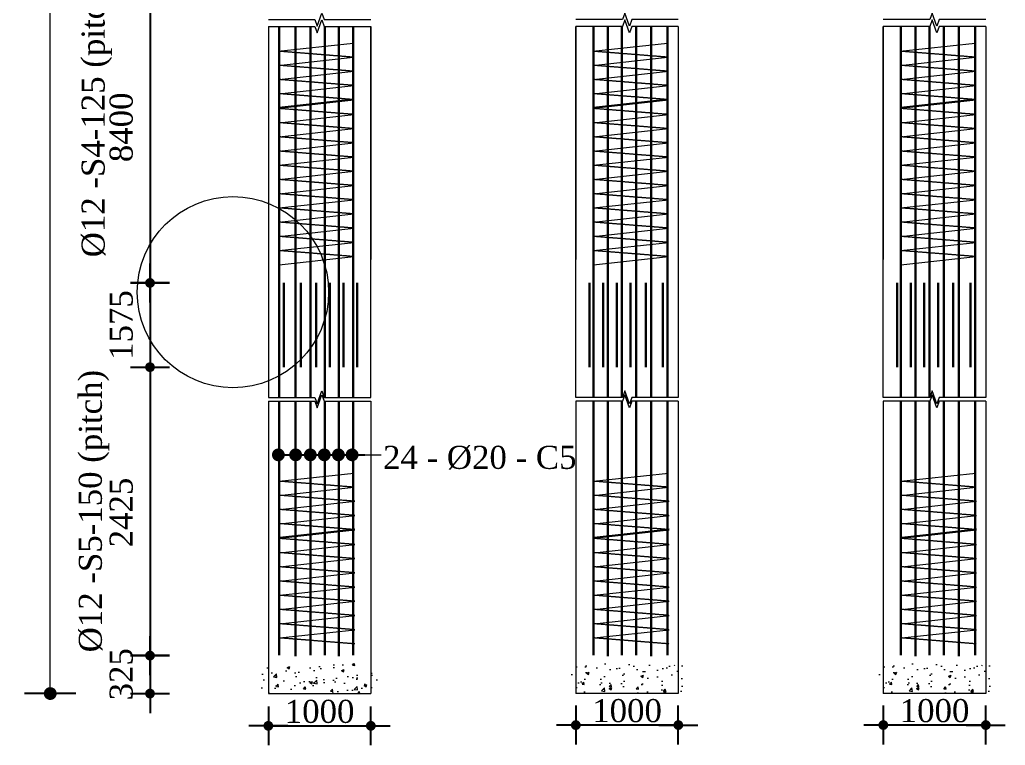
# Model space of a CAD drawing. Header units: millimetres. Extents: x -571543 to 35267, y -84886 to 197746.
# Drawn here: x -565744 to -558051, y 64076 to 69741 of the extents above; entities that cross this region are included whole.
import ezdxf

# ---------------------------------------------------------------- set-up
doc = ezdxf.new("R2010")
doc.units = ezdxf.units.MM
doc.header["$PDMODE"] = 2
doc.linetypes.add('DASHEDX2', pattern=[38.1, 25.4, -12.7])
doc.layers.get('Defpoints').update_dxf_attribs({"lineweight": 13})
for name, color, linetype, lineweight in [('Binder', 136, 'Continuous', 15), ('dim', 96, 'Continuous', 25), ('Dimision', 96, 'Continuous', 18), ('hatch', 65, 'Continuous', 15), ('Hatching', 65, 'Continuous', 20), ('Reinf.', 12, 'Continuous', 30), ('Text', 7, 'Continuous', 15)]:
    doc.layers.add(name, color=color, linetype=linetype, lineweight=lineweight)
doc.styles.get("Standard").update_dxf_attribs({"font": 'times.ttf'})
doc.dimstyles.new('ISO-25', dxfattribs={"dimtxt": 175, "dimasz": 100, "dimexe": 65, "dimexo": 115.625, "dimgap": 40, "dimtad": 1, "dimtoh": 1, "dimdec": 0, "dimtxsty": 'Standard', "dimblk": 'DOT', "dimcen": 300, "dimclrd": 256, "dimclre": 256, "dimclrt": 256, "dimadec": 0, "dimazin": 0, "dimtfac": 1, "dimtdec": 0, "dimtix": 1, "dimtmove": 0, "dimatfit": 3, "dimldrblk": 'DOT', "dimfxl": 75, "dimlwd": -1, "dimarcsym": 0})
doc.dimstyles.new('ISO-70', dxfattribs={"dimscale": 0, "dimtxt": 70, "dimasz": 0.75, "dimexe": 35, "dimexo": 35, "dimgap": 20, "dimtad": 1, "dimdec": 0, "dimlfac": -1, "dimzin": 1, "dimdsep": 46, "dimtxsty": 'Standard', "dimblk": 'DIM', "dimcen": 60, "dimclrd": 256, "dimclre": 256, "dimclrt": 256, "dimadec": 0, "dimazin": 0, "dimtfac": 1, "dimtdec": 0, "dimtix": 1, "dimtofl": 0, "dimtmove": 0, "dimatfit": 3, "dimldrblk": 'DOT', "dimfxl": 35, "dimfxlon": 1, "dimtolj": 1, "dimlwd": -1, "dimarcsym": 0})

# ---------------------------------------------------------------- blocks, each defined once
blk = doc.blocks.new('DIM')
at = {"layer": 'dim'}
for p, q in [((0, -101.4), (0, 101.4)), ((-101.4, 0), (101.4, 0))]:
    blk.add_line(p, q, dxfattribs=at)
at = {"layer": 'dim', "const_width": 25.4}
blk.add_lwpolyline([(-12.7, 0, 1), (12.7, 0, 1)], format="xyb", close=True, dxfattribs=at)
blk = doc.blocks.new('*D252')
at = {"layer": 'Defpoints', "color": 0, "ltscale": 30, "transparency": 16777216}
for p in [(-563803.1, 64645.4), (-563003.1, 64645.4), (-563003.1, 64228.1)]:
    blk.add_point(p, dxfattribs=at)
at = {"layer": 'dim', "lineweight": -2, "ltscale": 30, "transparency": 16777216}
for p, q in [((-563803.1, 64263.1), (-563803.1, 64193.1)), ((-563003.1, 64263.1), (-563003.1, 64193.1))]:
    blk.add_line(p, q, dxfattribs=at)
at = {"layer": 'dim', "ltscale": 30, "transparency": 16777216}
blk.add_line((-563801.6, 64228.1), (-563004.6, 64228.1), dxfattribs=at)
at = {"layer": 'dim', "ltscale": 30, "transparency": 16777216, "xscale": 1.5, "yscale": 1.5, "zscale": 1.5, "rotation": 180}
blk.add_blockref('DIM', (-563803.1, 64228.1), dxfattribs=at)
at = {"layer": 'dim', "ltscale": 30, "transparency": 16777216, "xscale": 1.5, "yscale": 1.5, "zscale": 1.5}
blk.add_blockref('DIM', (-563003.1, 64228.1), dxfattribs=at)
at = {"layer": 'dim', "ltscale": 30, "transparency": 16777216, "insert": (-563403.1, 64339.7), "char_height": 160, "attachment_point": 5}
blk.add_mtext('\\A1;{\\H1.125x;1000}', dxfattribs=at)
blk = doc.blocks.new('_Dot')
at = {"color": 0, "linetype": 'ByBlock', "lineweight": -2}
blk.add_line((-0.5, 0), (-1, 0), dxfattribs=at)
at = {"color": 0, "linetype": 'ByBlock', "const_width": 0.5}
blk.add_lwpolyline([(-0.25, 0, 1), (0.25, 0, 1)], format="xyb", close=True, dxfattribs=at)
blk = doc.blocks.new('*D254')
at = {"layer": 'Defpoints', "color": 0, "ltscale": 30, "transparency": 16777216}
for p in [(-559003.1, 64651.1), (-558203.1, 64651.1), (-559003.1, 64233.8)]:
    blk.add_point(p, dxfattribs=at)
at = {"layer": 'dim', "lineweight": -2, "ltscale": 30, "transparency": 16777216}
for p, q in [((-559003.1, 64268.8), (-559003.1, 64198.8)), ((-558203.1, 64268.8), (-558203.1, 64198.8))]:
    blk.add_line(p, q, dxfattribs=at)
at = {"layer": 'dim', "ltscale": 30, "transparency": 16777216}
blk.add_line((-558204.6, 64233.8), (-559001.6, 64233.8), dxfattribs=at)
at = {"layer": 'dim', "ltscale": 30, "transparency": 16777216, "xscale": 1.5, "yscale": 1.5, "zscale": 1.5, "rotation": 180}
blk.add_blockref('DIM', (-559003.1, 64233.8), dxfattribs=at)
at = {"layer": 'dim', "ltscale": 30, "transparency": 16777216, "xscale": 1.5, "yscale": 1.5, "zscale": 1.5}
blk.add_blockref('DIM', (-558203.1, 64233.8), dxfattribs=at)
at = {"layer": 'dim', "ltscale": 30, "transparency": 16777216, "insert": (-558603.1, 64345.4), "char_height": 160, "attachment_point": 5}
blk.add_mtext('\\A1;{\\H1.125x;1000}', dxfattribs=at)
blk = doc.blocks.new('*D255')
at = {"layer": 'Defpoints', "color": 0, "ltscale": 30, "transparency": 16777216}
for p in [(-564701.8, 70104.4), (-564726.8, 67686), (-563205.1, 67686)]:
    blk.add_point(p, dxfattribs=at)
at = {"layer": 'dim', "lineweight": -2, "ltscale": 30, "transparency": 16777216}
for p, q in [((-564726.8, 70104.4), (-564761.8, 70104.4)), ((-564691.8, 67686), (-564761.8, 67686))]:
    blk.add_line(p, q, dxfattribs=at)
at = {"layer": 'dim', "ltscale": 30, "transparency": 16777216}
blk.add_line((-564726.8, 70102.9), (-564726.8, 67687.5), dxfattribs=at)
at = {"layer": 'dim', "ltscale": 30, "transparency": 16777216, "xscale": 1.5, "yscale": 1.5, "zscale": 1.5}
for p, rotation in [((-564726.8, 70104.4), 90), ((-564726.8, 67686), 270)]:
    blk.add_blockref('DIM', p, dxfattribs=dict(at, rotation=rotation))
at = {"layer": 'dim', "ltscale": 30, "transparency": 16777216, "insert": (-564950.9, 68900.9), "char_height": 160, "attachment_point": 5, "rotation": 90}
blk.add_mtext('\\A1;{\\H1.125x;8400}', dxfattribs=at)
blk = doc.blocks.new('*D256')
at = {"layer": 'Defpoints', "color": 0, "ltscale": 30, "transparency": 16777216}
for p in [(-563205.1, 67686), (-564726.8, 67028.5), (-563205.1, 67028.5)]:
    blk.add_point(p, dxfattribs=at)
at = {"layer": 'dim', "lineweight": -2, "ltscale": 30, "transparency": 16777216}
for p, q in [((-564691.8, 67686), (-564761.8, 67686)), ((-564691.8, 67028.5), (-564761.8, 67028.5))]:
    blk.add_line(p, q, dxfattribs=at)
at = {"layer": 'dim', "ltscale": 30, "transparency": 16777216}
blk.add_line((-564726.8, 67684.5), (-564726.8, 67030), dxfattribs=at)
at = {"layer": 'dim', "ltscale": 30, "transparency": 16777216, "xscale": 1.5, "yscale": 1.5, "zscale": 1.5}
for p, rotation in [((-564726.8, 67686), 90), ((-564726.8, 67028.5), 270)]:
    blk.add_blockref('DIM', p, dxfattribs=dict(at, rotation=rotation))
at = {"layer": 'dim', "ltscale": 30, "transparency": 16777216, "insert": (-564950.9, 67357.3), "char_height": 160, "attachment_point": 5, "rotation": 90}
blk.add_mtext('\\A1;{\\H1.125x;1575}', dxfattribs=at)
blk = doc.blocks.new('*D257')
at = {"layer": 'Defpoints', "color": 0, "ltscale": 30, "transparency": 16777216}
for p in [(-564701.8, 67686), (-564726.8, 64776.3), (-563803.1, 64776.3)]:
    blk.add_point(p, dxfattribs=at)
at = {"layer": 'dim', "lineweight": -2, "ltscale": 30, "transparency": 16777216}
for p, q in [((-564726.8, 67686), (-564761.8, 67686)), ((-564691.8, 64776.3), (-564761.8, 64776.3))]:
    blk.add_line(p, q, dxfattribs=at)
at = {"layer": 'dim', "ltscale": 30, "transparency": 16777216}
blk.add_line((-564726.8, 67684.5), (-564726.8, 64777.8), dxfattribs=at)
at = {"layer": 'dim', "ltscale": 30, "transparency": 16777216, "xscale": 1.5, "yscale": 1.5, "zscale": 1.5}
for p, rotation in [((-564726.8, 67686), 90), ((-564726.8, 64776.3), 270)]:
    blk.add_blockref('DIM', p, dxfattribs=dict(at, rotation=rotation))
at = {"layer": 'dim', "ltscale": 30, "transparency": 16777216, "insert": (-564950.9, 65893.4), "char_height": 160, "attachment_point": 5, "rotation": 90}
blk.add_mtext('\\A1;{\\H1.125x;2425}', dxfattribs=at)
blk = doc.blocks.new('*D258')
at = {"layer": 'Defpoints', "color": 0, "ltscale": 30, "transparency": 16777216}
for p in [(-563803.1, 64776.3), (-564726.8, 64480.1), (-563232.2, 64480.1)]:
    blk.add_point(p, dxfattribs=at)
at = {"layer": 'dim', "lineweight": -2, "ltscale": 30, "transparency": 16777216}
for p, q in [((-564691.8, 64776.3), (-564761.8, 64776.3)), ((-564691.8, 64480.1), (-564761.8, 64480.1))]:
    blk.add_line(p, q, dxfattribs=at)
at = {"layer": 'dim', "ltscale": 30, "transparency": 16777216}
blk.add_line((-564726.8, 64774.8), (-564726.8, 64481.6), dxfattribs=at)
at = {"layer": 'dim', "ltscale": 30, "transparency": 16777216, "xscale": 1.5, "yscale": 1.5, "zscale": 1.5}
for p, rotation in [((-564726.8, 64776.3), 90), ((-564726.8, 64480.1), 270)]:
    blk.add_blockref('DIM', p, dxfattribs=dict(at, rotation=rotation))
at = {"layer": 'dim', "ltscale": 30, "transparency": 16777216, "insert": (-564950.9, 64630.3), "char_height": 160, "attachment_point": 5, "rotation": 90}
blk.add_mtext('\\A1;{\\H1.125x;325}', dxfattribs=at)
blk = doc.blocks.new('*D237')
at = {"layer": 'Defpoints', "color": 0, "ltscale": 30, "transparency": 16777216}
for p in [(-561403.1, 64651.1), (-560603.1, 64651.1), (-561403.1, 64233.8)]:
    blk.add_point(p, dxfattribs=at)
at = {"layer": 'dim', "lineweight": -2, "ltscale": 30, "transparency": 16777216}
for p, q in [((-561403.1, 64268.8), (-561403.1, 64198.8)), ((-560603.1, 64268.8), (-560603.1, 64198.8))]:
    blk.add_line(p, q, dxfattribs=at)
at = {"layer": 'dim', "ltscale": 30, "transparency": 16777216}
blk.add_line((-560604.6, 64233.8), (-561401.6, 64233.8), dxfattribs=at)
at = {"layer": 'dim', "ltscale": 30, "transparency": 16777216, "xscale": 1.5, "yscale": 1.5, "zscale": 1.5, "rotation": 180}
blk.add_blockref('DIM', (-561403.1, 64233.8), dxfattribs=at)
at = {"layer": 'dim', "ltscale": 30, "transparency": 16777216, "xscale": 1.5, "yscale": 1.5, "zscale": 1.5}
blk.add_blockref('DIM', (-560603.1, 64233.8), dxfattribs=at)
at = {"layer": 'dim', "ltscale": 30, "transparency": 16777216, "insert": (-561003.1, 64345.4), "char_height": 160, "attachment_point": 5}
blk.add_mtext('\\A1;{\\H1.125x;1000}', dxfattribs=at)
blk = doc.blocks.new('*D232')
at = {"layer": 'Defpoints', "color": 0, "ltscale": 3, "transparency": 16777216}
for p in [(-565505.6, 82203.5), (-564911.4, 82203.5), (-564574.7, 64480.1)]:
    blk.add_point(p, dxfattribs=at)
at = {"layer": 'Dimision', "lineweight": -2, "ltscale": 3, "transparency": 16777216}
for p, q in [((-565305.6, 82203.5), (-565705.6, 82203.5)), ((-565305.6, 64480.1), (-565705.6, 64480.1))]:
    blk.add_line(p, q, dxfattribs=at)
at = {"layer": 'Dimision', "ltscale": 3, "transparency": 16777216}
blk.add_line((-565505.6, 64580.1), (-565505.6, 82103.5), dxfattribs=at)
at = {"layer": 'Dimision', "ltscale": 3, "transparency": 16777216, "xscale": 100, "yscale": 100, "zscale": 100}
for p, rotation in [((-565505.6, 82203.5), 90), ((-565505.6, 64480.1), 270)]:
    blk.add_blockref('_Dot', p, dxfattribs=dict(at, rotation=rotation))
at = {"layer": 'Dimision', "ltscale": 3, "transparency": 16777216, "insert": (-565632.3, 73341.8), "char_height": 170, "attachment_point": 5, "rotation": 90}
blk.add_mtext('43775', dxfattribs=at)

msp = doc.modelspace()

# ---------------------------------------------------------------- hatches: boundary and pattern name
at = {"layer": 'hatch', "ltscale": 30}
h = msp.add_hatch(dxfattribs=at)
h.set_pattern_fill('AR-CONC', color=256, scale=29.508197, style=0)
h.set_pattern_definition([(50, (-555792.54, 142236.76), (211.65055, -18.51702), [22.13115, -243.4426]), (355, (-555792.54, 142236.76), (-40.943, 221.95833), [17.7049, -194.7541]), (100.4514, (-555774.9, 142235.21), (170.7077, 203.4412), [18.8086, -206.8944]), (46.1842, (-555792.54, 142295.77), (314.9236, -48.8417), [33.1967, -365.164]), (96.6356, (-555766.3, 142291.7), (275.8021, 287.4446), [28.2129, -310.3415]), (351.1842, (-555792.54, 142295.77), (275.8019, 287.4448), [26.5574, -292.1311]), (21, (-555763.03, 142281.02), (176.1365, -118.80557), [22.13115, -243.4426]), (326, (-555763.03, 142281.02), (71.79797, 213.9787), [17.7049, -194.7541]), (71.4514, (-555748.35, 142271.12), (247.93455, 95.17293), [18.8086, -206.8944]), (37.5, (-555792.54, 142236.76), (3.588154, 98.23097), [0, -192.39344, 0, -197.70492, 0, -195.4918]), (7.5, (-555792.54, 142236.76), (77.62708, 116.38378), [0, -112.72131, 0, -187.96721, 0, -74.5082]), (327.5, (-555858.34, 142236.76), (157.521375, -6.655536), [0, -73.7705, 0, -230.16393, 0, -305.40984]), (317.5, (-555887.85, 142236.76), (172.08772, 29.53918), [0, -95.90164, 0, -152.85246, 0, -216.88525])])
h.paths.add_polyline_path([(-562953.1, 64717.6), (-563853.1, 64701.4), (-563853.1, 64480.1), (-562953.1, 64480.1)])
h = msp.add_hatch(dxfattribs=at)
h.set_pattern_fill('AR-CONC', color=256, scale=29.508197, style=0)
h.set_pattern_definition([(50, (-558192.54, 142236.76), (211.65055, -18.51702), [22.13115, -243.4426]), (355, (-558192.54, 142236.76), (-40.943, 221.95833), [17.7049, -194.7541]), (100.4514, (-558174.9, 142235.21), (170.7077, 203.4412), [18.8086, -206.8944]), (46.1842, (-558192.54, 142295.77), (314.9236, -48.8417), [33.1967, -365.164]), (96.6356, (-558166.3, 142291.7), (275.8021, 287.4446), [28.2129, -310.3415]), (351.1842, (-558192.54, 142295.77), (275.8019, 287.4448), [26.5574, -292.1311]), (21, (-558163.03, 142281.02), (176.1365, -118.80557), [22.13115, -243.4426]), (326, (-558163.03, 142281.02), (71.79797, 213.9787), [17.7049, -194.7541]), (71.4514, (-558148.35, 142271.12), (247.93455, 95.17293), [18.8086, -206.8944]), (37.5, (-558192.54, 142236.76), (3.588154, 98.23097), [0, -192.39344, 0, -197.70492, 0, -195.4918]), (7.5, (-558192.54, 142236.76), (77.62708, 116.38378), [0, -112.72131, 0, -187.96721, 0, -74.5082]), (327.5, (-558258.34, 142236.76), (157.521375, -6.655536), [0, -73.7705, 0, -230.16393, 0, -305.40984]), (317.5, (-558287.85, 142236.76), (172.08772, 29.53918), [0, -95.90164, 0, -152.85246, 0, -216.88525])])
h.paths.add_polyline_path([(-561453.1, 64717.6), (-560553.1, 64701.4), (-560553.1, 64480.1), (-561453.1, 64480.1)])
h = msp.add_hatch(dxfattribs=at)
h.set_pattern_fill('AR-CONC', color=256, scale=29.508197, style=0)
h.set_pattern_definition([(50, (-555792.54, 142236.76), (211.65055, -18.51702), [22.13115, -243.4426]), (355, (-555792.54, 142236.76), (-40.943, 221.95833), [17.7049, -194.7541]), (100.4514, (-555774.9, 142235.21), (170.7077, 203.4412), [18.8086, -206.8944]), (46.1842, (-555792.54, 142295.77), (314.9236, -48.8417), [33.1967, -365.164]), (96.6356, (-555766.3, 142291.7), (275.8021, 287.4446), [28.2129, -310.3415]), (351.1842, (-555792.54, 142295.77), (275.8019, 287.4448), [26.5574, -292.1311]), (21, (-555763.03, 142281.02), (176.1365, -118.80557), [22.13115, -243.4426]), (326, (-555763.03, 142281.02), (71.79797, 213.9787), [17.7049, -194.7541]), (71.4514, (-555748.35, 142271.12), (247.93455, 95.17293), [18.8086, -206.8944]), (37.5, (-555792.54, 142236.76), (3.588154, 98.23097), [0, -192.39344, 0, -197.70492, 0, -195.4918]), (7.5, (-555792.54, 142236.76), (77.62708, 116.38378), [0, -112.72131, 0, -187.96721, 0, -74.5082]), (327.5, (-555858.34, 142236.76), (157.521375, -6.655536), [0, -73.7705, 0, -230.16393, 0, -305.40984]), (317.5, (-555887.85, 142236.76), (172.08772, 29.53918), [0, -95.90164, 0, -152.85246, 0, -216.88525])])
h.paths.add_polyline_path([(-559053.1, 64717.6), (-558153.1, 64701.4), (-558153.1, 64480.1), (-559053.1, 64480.1)])

# ---------------------------------------------------------------- linework, layer by layer
at = {"layer": 'Binder', "ltscale": 5}
for p, q in [((-563725.5, 69495.1), (-563140.9, 69559.1)), ((-561271.2, 69495.1), (-560686.6, 69559.1)), ((-558871.2, 69495.1), (-558286.6, 69559.1)), ((-563725.5, 69384.4), (-563140.9, 69448.4)), ((-561271.2, 69384.4), (-560686.6, 69448.4)), ((-558871.2, 69384.4), (-558286.6, 69448.4)), ((-563719.6, 69274.4), (-563135, 69338.4)), ((-561265.3, 69274.4), (-560680.7, 69338.4)), ((-558865.3, 69274.4), (-558280.7, 69338.4)), ((-563719.6, 69163.7), (-563135, 69227.8)), ((-561265.3, 69163.7), (-560680.7, 69227.8)), ((-558865.3, 69163.7), (-558280.7, 69227.8)), ((-563719.6, 69053.1), (-563135, 69117.1)), ((-561265.3, 69053.1), (-560680.7, 69117.1)), ((-558865.3, 69053.1), (-558280.7, 69117.1)), ((-563719.6, 68937.3), (-563135, 69001.4)), ((-561265.3, 68937.3), (-560680.7, 69001.4)), ((-558865.3, 68937.3), (-558280.7, 69001.4)), ((-563719.6, 68826.7), (-563135, 68890.7)), ((-561265.3, 68826.7), (-560680.7, 68890.7)), ((-558865.3, 68826.7), (-558280.7, 68890.7)), ((-563719.6, 68715), (-563135, 68779.1)), ((-561265.3, 68715), (-560680.7, 68779.1)), ((-558865.3, 68715), (-558280.7, 68779.1)), ((-563719.6, 68604.4), (-563135, 68668.4)), ((-561265.3, 68604.4), (-560680.7, 68668.4)), ((-558865.3, 68604.4), (-558280.7, 68668.4)), ((-563719.6, 68493.7), (-563135, 68557.8)), ((-561265.3, 68493.7), (-560680.7, 68557.8)), ((-558865.3, 68493.7), (-558280.7, 68557.8)), ((-563719.6, 68382.1), (-563135, 68446.1)), ((-561265.3, 68382.1), (-560680.7, 68446.1)), ((-558865.3, 68382.1), (-558280.7, 68446.1)), ((-563719.6, 68271.4), (-563135, 68335.5)), ((-561265.3, 68271.4), (-560680.7, 68335.5)), ((-558865.3, 68271.4), (-558280.7, 68335.5)), ((-563719.6, 68160.8), (-563135, 68224.8)), ((-561265.3, 68160.8), (-560680.7, 68224.8)), ((-558865.3, 68160.8), (-558280.7, 68224.8)), ((-563719.6, 68049.1), (-563135, 68113.2)), ((-561265.3, 68049.1), (-560680.7, 68113.2)), ((-558865.3, 68049.1), (-558280.7, 68113.2)), ((-563719.6, 67938.5), (-563135, 68002.5)), ((-561265.3, 67938.5), (-560680.7, 68002.5)), ((-558865.3, 67938.5), (-558280.7, 68002.5)), ((-563719.6, 67827.8), (-563135, 67891.8)), ((-561265.3, 67827.8), (-560680.7, 67891.8)), ((-558865.3, 67827.8), (-558280.7, 67891.8)), ((-563719.6, 66137.8), (-563135, 66201.8)), ((-561265.3, 66137.8), (-560680.7, 66201.8)), ((-558865.3, 66137.8), (-558280.7, 66201.8)), ((-563719.6, 66027.1), (-563135, 66091.2)), ((-561265.3, 66027.1), (-560680.7, 66091.2)), ((-558865.3, 66027.1), (-558280.7, 66091.2)), ((-563713.7, 65917.1), (-563129.1, 65981.2)), ((-561259.4, 65917.1), (-560674.8, 65981.2)), ((-558859.4, 65917.1), (-558274.8, 65981.2)), ((-563713.7, 65806.5), (-563129.1, 65870.5)), ((-561259.4, 65806.5), (-560674.8, 65870.5)), ((-558859.4, 65806.5), (-558274.8, 65870.5)), ((-563713.7, 65695.8), (-563129.1, 65759.8)), ((-561259.4, 65695.8), (-560674.8, 65759.8)), ((-558859.4, 65695.8), (-558274.8, 65759.8)), ((-563713.7, 65580), (-563129.1, 65644.1)), ((-561259.4, 65580), (-560674.8, 65644.1)), ((-558859.4, 65580), (-558274.8, 65644.1)), ((-563713.7, 65469.4), (-563129.1, 65533.4)), ((-561259.4, 65469.4), (-560674.8, 65533.4)), ((-558859.4, 65469.4), (-558274.8, 65533.4)), ((-563713.7, 65357.7), (-563129.1, 65421.8)), ((-561259.4, 65357.7), (-560674.8, 65421.8)), ((-558859.4, 65357.7), (-558274.8, 65421.8)), ((-563713.7, 65247.1), (-563129.1, 65311.1)), ((-561259.4, 65247.1), (-560674.8, 65311.1)), ((-558859.4, 65247.1), (-558274.8, 65311.1)), ((-563713.7, 65136.4), (-563129.1, 65200.5)), ((-561259.4, 65136.4), (-560674.8, 65200.5)), ((-558859.4, 65136.4), (-558274.8, 65200.5)), ((-563713.7, 65024.8), (-563129.1, 65088.8)), ((-561259.4, 65024.8), (-560674.8, 65088.8)), ((-558859.4, 65024.8), (-558274.8, 65088.8)), ((-563713.7, 64914.1), (-563129.1, 64978.2)), ((-561259.4, 64914.1), (-560674.8, 64978.2)), ((-558859.4, 64914.1), (-558274.8, 64978.2))]:
    msp.add_line(p, q, dxfattribs=at)
at = {"layer": 'Binder', "linetype": 'DASHEDX2', "ltscale": 0.007}
for p, q in [((-563140.9, 69448.4), (-563725.5, 69495.1)), ((-560686.6, 69448.4), (-561271.2, 69495.1)), ((-558286.6, 69448.4), (-558871.2, 69495.1)), ((-563135, 69338.4), (-563719.6, 69385)), ((-560680.7, 69338.4), (-561265.3, 69385)), ((-558280.7, 69338.4), (-558865.3, 69385)), ((-563135, 69227.8), (-563719.6, 69274.4)), ((-560680.7, 69227.8), (-561265.3, 69274.4)), ((-558280.7, 69227.8), (-558865.3, 69274.4)), ((-563135, 69117.1), (-563719.6, 69163.7)), ((-560680.7, 69117.1), (-561265.3, 69163.7)), ((-558280.7, 69117.1), (-558865.3, 69163.7)), ((-563135, 69001.4), (-563719.6, 69048)), ((-560680.7, 69001.4), (-561265.3, 69048)), ((-558280.7, 69001.4), (-558865.3, 69048)), ((-563135, 68890.7), (-563719.6, 68937.3)), ((-560680.7, 68890.7), (-561265.3, 68937.3)), ((-558280.7, 68890.7), (-558865.3, 68937.3)), ((-563135, 68780.1), (-563719.6, 68826.7)), ((-560680.7, 68780.1), (-561265.3, 68826.7)), ((-558280.7, 68780.1), (-558865.3, 68826.7)), ((-563135, 68668.4), (-563719.6, 68715)), ((-560680.7, 68668.4), (-561265.3, 68715)), ((-558280.7, 68668.4), (-558865.3, 68715)), ((-563135, 68557.8), (-563719.6, 68604.4)), ((-560680.7, 68557.8), (-561265.3, 68604.4)), ((-558280.7, 68557.8), (-558865.3, 68604.4)), ((-563135, 68447.1), (-563719.6, 68493.7)), ((-560680.7, 68447.1), (-561265.3, 68493.7)), ((-558280.7, 68447.1), (-558865.3, 68493.7)), ((-563135, 68335.5), (-563719.6, 68382.1)), ((-560680.7, 68335.5), (-561265.3, 68382.1)), ((-558280.7, 68335.5), (-558865.3, 68382.1)), ((-563135, 68224.8), (-563719.6, 68271.4)), ((-560680.7, 68224.8), (-561265.3, 68271.4)), ((-558280.7, 68224.8), (-558865.3, 68271.4)), ((-563135, 68114.1), (-563719.6, 68160.8)), ((-560680.7, 68114.1), (-561265.3, 68160.8)), ((-558280.7, 68114.1), (-558865.3, 68160.8)), ((-563135, 68002.5), (-563719.6, 68049.1)), ((-560680.7, 68002.5), (-561265.3, 68049.1)), ((-558280.7, 68002.5), (-558865.3, 68049.1)), ((-563135, 67891.8), (-563719.6, 67938.5)), ((-560680.7, 67891.8), (-561265.3, 67938.5)), ((-558280.7, 67891.8), (-558865.3, 67938.5)), ((-563135, 66091.2), (-563719.6, 66137.8)), ((-560680.7, 66091.2), (-561265.3, 66137.8)), ((-558280.7, 66091.2), (-558865.3, 66137.8)), ((-563129.1, 65981.2), (-563713.7, 66027.8)), ((-560674.8, 65981.2), (-561259.4, 66027.8)), ((-558274.8, 65981.2), (-558859.4, 66027.8)), ((-563129.1, 65870.5), (-563713.7, 65917.1)), ((-560674.8, 65870.5), (-561259.4, 65917.1)), ((-558274.8, 65870.5), (-558859.4, 65917.1)), ((-563129.1, 65759.8), (-563713.7, 65806.5)), ((-560674.8, 65759.8), (-561259.4, 65806.5)), ((-558274.8, 65759.8), (-558859.4, 65806.5)), ((-563129.1, 65644.1), (-563713.7, 65690.7)), ((-560674.8, 65644.1), (-561259.4, 65690.7)), ((-558274.8, 65644.1), (-558859.4, 65690.7)), ((-563129.1, 65533.4), (-563713.7, 65580)), ((-560674.8, 65533.4), (-561259.4, 65580)), ((-558274.8, 65533.4), (-558859.4, 65580)), ((-563129.1, 65422.8), (-563713.7, 65469.4)), ((-560674.8, 65422.8), (-561259.4, 65469.4)), ((-558274.8, 65422.8), (-558859.4, 65469.4)), ((-563129.1, 65311.1), (-563713.7, 65357.7)), ((-560674.8, 65311.1), (-561259.4, 65357.7)), ((-558274.8, 65311.1), (-558859.4, 65357.7)), ((-563129.1, 65200.5), (-563713.7, 65247.1)), ((-560674.8, 65200.5), (-561259.4, 65247.1)), ((-558274.8, 65200.5), (-558859.4, 65247.1)), ((-563129.1, 65089.8), (-563713.7, 65136.4)), ((-560674.8, 65089.8), (-561259.4, 65136.4)), ((-558274.8, 65089.8), (-558859.4, 65136.4)), ((-563129.1, 64978.2), (-563713.7, 65024.8)), ((-560674.8, 64978.2), (-561259.4, 65024.8)), ((-558274.8, 64978.2), (-558859.4, 65024.8)), ((-563129.1, 64867.5), (-563713.7, 64914.1)), ((-560674.8, 64867.5), (-561259.4, 64914.1)), ((-558274.8, 64867.5), (-558859.4, 64914.1))]:
    msp.add_line(p, q, dxfattribs=at)
at = {"layer": 'hatch', "ltscale": 3}
msp.add_circle((-564079.3, 67614.3), 746.6, dxfattribs=at)
at = {"layer": 'Hatching', "ltscale": 3}
for p, q in [((-563803.1, 69689.4), (-563803.1, 67870.2)), ((-563003.1, 69689.4), (-563003.1, 67870.2)), ((-561403.1, 69689.4), (-561403.1, 67870.2)), ((-560603.1, 69689.4), (-560603.1, 67870.2)), ((-559003.1, 69689.4), (-559003.1, 67870.2)), ((-558203.1, 69689.4), (-558203.1, 67870.2)), ((-563803.1, 66762.9), (-563803.1, 65152.4)), ((-563003.1, 66762.9), (-563003.1, 65154.4)), ((-561403.1, 66762.9), (-561403.1, 65154.4)), ((-560603.1, 66762.9), (-560603.1, 65152.4)), ((-559003.1, 66762.9), (-559003.1, 65154.4)), ((-558203.1, 66762.9), (-558203.1, 65152.4)), ((-563803.1, 65152.4), (-563803.1, 64480.1)), ((-563003.1, 65154.4), (-563003.1, 64480.1)), ((-561403.1, 65154.4), (-561403.1, 64480.1)), ((-560603.1, 65152.4), (-560603.1, 64480.1)), ((-559003.1, 65154.4), (-559003.1, 64480.1)), ((-558203.1, 65152.4), (-558203.1, 64480.1)), ((-563803.1, 64480.1), (-563003.1, 64480.1)), ((-560603.1, 64480.1), (-561403.1, 64480.1)), ((-558203.1, 64480.1), (-559003.1, 64480.1))]:
    msp.add_line(p, q, dxfattribs=at)
for points in [[(-563803.1, 69742.8), (-563440, 69742.8), (-563421.5, 69692.2), (-563384.7, 69793.5), (-563366.2, 69742.8), (-563003.1, 69742.8)], [(-560603.1, 69742.8), (-560966.2, 69742.8), (-560984.7, 69692.2), (-561021.5, 69793.5), (-561040, 69742.8), (-561403.1, 69742.8)], [(-558203.1, 69742.8), (-558566.2, 69742.8), (-558584.7, 69692.2), (-558621.5, 69793.5), (-558640, 69742.8), (-559003.1, 69742.8)], [(-563803.1, 69689.4), (-563440, 69689.4), (-563421.5, 69638.7), (-563384.7, 69740), (-563366.2, 69689.4), (-563003.1, 69689.4)], [(-560603.1, 69689.4), (-560966.2, 69689.4), (-560984.7, 69638.7), (-561021.5, 69740), (-561040, 69689.4), (-561403.1, 69689.4)], [(-558203.1, 69689.4), (-558566.2, 69689.4), (-558584.7, 69638.7), (-558621.5, 69740), (-558640, 69689.4), (-559003.1, 69689.4)], [(-563803.1, 69689.4), (-563803.1, 67870.2)], [(-563803.1, 69689.4), (-563803.1, 67870.2)], [(-563003.1, 67870.2), (-563003.1, 69689.4)], [(-563003.1, 67870.2), (-563003.1, 69689.4)], [(-561403.1, 67870.2), (-561403.1, 69689.4)], [(-561403.1, 67870.2), (-561403.1, 69689.4)], [(-560603.1, 69689.4), (-560603.1, 67870.2)], [(-560603.1, 69689.4), (-560603.1, 67870.2)], [(-559003.1, 67870.2), (-559003.1, 69689.4)], [(-559003.1, 67870.2), (-559003.1, 69689.4)], [(-558203.1, 69689.4), (-558203.1, 67870.2)], [(-558203.1, 69689.4), (-558203.1, 67870.2)], [(-563803.1, 67870.2), (-563803.1, 66792.6)], [(-563003.1, 66792.6), (-563003.1, 67870.2)], [(-561403.1, 66792.6), (-561403.1, 67870.2)], [(-560603.1, 67870.2), (-560603.1, 66792.6)], [(-559003.1, 66792.6), (-559003.1, 67870.2)], [(-558203.1, 67870.2), (-558203.1, 66792.6)], [(-563803.1, 66792.6), (-563440, 66792.6), (-563421.5, 66741.9), (-563384.7, 66843.3), (-563366.2, 66792.6), (-563003.1, 66792.6)], [(-563803.1, 66762.9), (-563440, 66762.9), (-563421.5, 66712.2), (-563384.7, 66813.5), (-563366.2, 66762.9), (-563003.1, 66762.9)], [(-560603.1, 66792.6), (-560966.2, 66792.6), (-560984.7, 66741.9), (-561021.5, 66843.3), (-561040, 66792.6), (-561403.1, 66792.6)], [(-560603.1, 66762.9), (-560966.2, 66762.9), (-560984.7, 66712.2), (-561021.5, 66813.5), (-561040, 66762.9), (-561403.1, 66762.9)], [(-558203.1, 66792.6), (-558566.2, 66792.6), (-558584.7, 66741.9), (-558621.5, 66843.3), (-558640, 66792.6), (-559003.1, 66792.6)], [(-558203.1, 66762.9), (-558566.2, 66762.9), (-558584.7, 66712.2), (-558621.5, 66813.5), (-558640, 66762.9), (-559003.1, 66762.9)]]:
    msp.add_lwpolyline(points, dxfattribs=at)
at = {"layer": 'Reinf.', "ltscale": 5}
for p, q in [((-563474.9, 67870.2), (-563474.9, 69689.4)), ((-563362.4, 67870.2), (-563362.4, 69689.4)), ((-563362.4, 67870.2), (-563362.4, 69689.4)), ((-563362.4, 67870.2), (-563362.4, 69689.4)), ((-561043.8, 67870.2), (-561043.8, 69689.4)), ((-561043.8, 67870.2), (-561043.8, 69689.4)), ((-561043.8, 67870.2), (-561043.8, 69689.4)), ((-560931.3, 67870.2), (-560931.3, 69689.4)), ((-558643.8, 67870.2), (-558643.8, 69689.4)), ((-558643.8, 67870.2), (-558643.8, 69689.4)), ((-558643.8, 67870.2), (-558643.8, 69689.4)), ((-558531.3, 67870.2), (-558531.3, 69689.4)), ((-563719.6, 69053.1), (-563135, 69117.1)), ((-561265.3, 69053.1), (-560680.7, 69117.1)), ((-558865.3, 69053.1), (-558280.7, 69117.1)), ((-563474.9, 66792.6), (-563474.9, 67870.2)), ((-563362.4, 66792.6), (-563362.4, 67870.2)), ((-563362.4, 67663.6), (-563362.4, 67870.2)), ((-561043.8, 66792.6), (-561043.8, 67870.2)), ((-561043.8, 67663.6), (-561043.8, 67870.2)), ((-560931.3, 66792.6), (-560931.3, 67870.2)), ((-558643.8, 66792.6), (-558643.8, 67870.2)), ((-558643.8, 67663.6), (-558643.8, 67870.2)), ((-558531.3, 66792.6), (-558531.3, 67870.2)), ((-563549.4, 67028.5), (-563549.4, 67686)), ((-563430.8, 67028.5), (-563430.8, 67686)), ((-563322.3, 67028.5), (-563322.3, 67686)), ((-563217.8, 67028.5), (-563217.8, 67686)), ((-561188.5, 67028.5), (-561188.5, 67686)), ((-561083.9, 67028.5), (-561083.9, 67686)), ((-560975.4, 67028.5), (-560975.4, 67686)), ((-560856.9, 67028.5), (-560856.9, 67686)), ((-558788.5, 67028.5), (-558788.5, 67686)), ((-558683.9, 67028.5), (-558683.9, 67686)), ((-558575.4, 67028.5), (-558575.4, 67686)), ((-558456.9, 67028.5), (-558456.9, 67686)), ((-563474.9, 64780.3), (-563474.9, 66762.9)), ((-563362.4, 64780.3), (-563362.4, 66762.9)), ((-561043.8, 64780.3), (-561043.8, 66762.9)), ((-560931.3, 64780.3), (-560931.3, 66762.9)), ((-558643.8, 64780.3), (-558643.8, 66762.9)), ((-558531.3, 64780.3), (-558531.3, 66762.9)), ((-563713.7, 65695.8), (-563129.1, 65759.8)), ((-561259.4, 65695.8), (-560674.8, 65759.8)), ((-558859.4, 65695.8), (-558274.8, 65759.8))]:
    msp.add_line(p, q, dxfattribs=at)
for points in [[(-563719.6, 67870.2), (-563719.6, 69689.4)], [(-563719.6, 67870.2), (-563719.6, 69689.4)], [(-563591.3, 67870.2), (-563591.3, 69689.4)], [(-563591.3, 67870.2), (-563591.3, 69689.4)], [(-563253.3, 67870.2), (-563253.3, 69689.4)], [(-563140.9, 67870.2), (-563140.9, 69689.4)], [(-563140.9, 67870.2), (-563140.9, 69689.4)], [(-561265.3, 67870.2), (-561265.3, 69689.4)], [(-561265.3, 67870.2), (-561265.3, 69689.4)], [(-561152.9, 67870.2), (-561152.9, 69689.4)], [(-560814.9, 67870.2), (-560814.9, 69689.4)], [(-560814.9, 67870.2), (-560814.9, 69689.4)], [(-560686.6, 67870.2), (-560686.6, 69689.4)], [(-560686.6, 67870.2), (-560686.6, 69689.4)], [(-558865.3, 67870.2), (-558865.3, 69689.4)], [(-558865.3, 67870.2), (-558865.3, 69689.4)], [(-558752.9, 67870.2), (-558752.9, 69689.4)], [(-558414.9, 67870.2), (-558414.9, 69689.4)], [(-558414.9, 67870.2), (-558414.9, 69689.4)], [(-558286.6, 67870.2), (-558286.6, 69689.4)], [(-558286.6, 67870.2), (-558286.6, 69689.4)], [(-563719.6, 66792.6), (-563719.6, 67870.2)], [(-563591.3, 66792.6), (-563591.3, 67870.2)], [(-563253.3, 66792.6), (-563253.3, 67870.2)], [(-563140.9, 66792.6), (-563140.9, 67870.2)], [(-561265.3, 66792.6), (-561265.3, 67870.2)], [(-561152.9, 66792.6), (-561152.9, 67870.2)], [(-560814.9, 66792.6), (-560814.9, 67870.2)], [(-560686.6, 66792.6), (-560686.6, 67870.2)], [(-558865.3, 66792.6), (-558865.3, 67870.2)], [(-558752.9, 66792.6), (-558752.9, 67870.2)], [(-558414.9, 66792.6), (-558414.9, 67870.2)], [(-558286.6, 66792.6), (-558286.6, 67870.2)], [(-563682.7, 67028.5), (-563682.7, 67686)], [(-563110, 67028.5), (-563110, 67686)], [(-561296.2, 67028.5), (-561296.2, 67686)], [(-560723.5, 67028.5), (-560723.5, 67686)], [(-558896.2, 67028.5), (-558896.2, 67686)], [(-558323.5, 67028.5), (-558323.5, 67686)], [(-563719.6, 64780.3), (-563719.6, 66762.9)], [(-563591.3, 64772), (-563591.3, 66762.9)], [(-563253.3, 64772), (-563253.3, 66762.9)], [(-563140.9, 64780.3), (-563140.9, 66762.9)], [(-561265.3, 64780.3), (-561265.3, 66762.9)], [(-561152.9, 64772), (-561152.9, 66762.9)], [(-560814.9, 64772), (-560814.9, 66762.9)], [(-560686.6, 64780.3), (-560686.6, 66762.9)], [(-558865.3, 64780.3), (-558865.3, 66762.9)], [(-558752.9, 64772), (-558752.9, 66762.9)], [(-558414.9, 64772), (-558414.9, 66762.9)], [(-558286.6, 64780.3), (-558286.6, 66762.9)]]:
    msp.add_lwpolyline(points, dxfattribs=at)

# ---------------------------------------------------------------- texts
at = {"layer": 'dim', "ltscale": 30, "char_height": 180, "attachment_point": 5, "rotation": 90}
for s, insert in [('%%C12 -S4-125 (pitch)', (-565141.6, 68989)), ('%%C12 -S5-150 (pitch)', (-565163.5, 65904.3))]:
    msp.add_mtext(s, dxfattribs=dict(at, insert=insert))
at = {"layer": 'Text'}
msp.add_text('24 - %%C20 - C5', height=180, dxfattribs=at).set_placement((-562908.1, 66234.3))

# ---------------------------------------------------------------- dimensions: what is measured, and where the dimension line sits
at = {"layer": 'dim', "ltscale": 30}
for base, p1, p2, text, picture, middle in [((-564726.8, 67686), (-564701.8, 70104.4), (-563205.1, 67686), '{\\H1.125x;8400}', '*D255', (-564950.9, 68900.9)), ((-564726.8, 67028.5), (-563205.1, 67686), (-563205.1, 67028.5), '{\\H1.125x;1575}', '*D256', (-564950.9, 67357.3)), ((-564726.8, 64776.3), (-564701.8, 67686), (-563803.1, 64776.3), '{\\H1.125x;2425}', '*D257', (-564950.9, 65893.4)), ((-564726.8, 64480.1), (-563803.1, 64776.3), (-563232.2, 64480.1), '{\\H1.125x;325}', '*D258', (-564950.9, 64630.3))]:
    dim = msp.add_linear_dim(base=base, p1=p1, p2=p2, angle=90, text=text, dimstyle='ISO-70', override={"dimscale": 1, "dimtxt": 160, "dimasz": 1.5, "dimtmove": 2}, dxfattribs=at)
    dim.commit()
    dim.dimension.update_dxf_attribs({"geometry": picture, "text_midpoint": middle, "dimtype": 160})
dim = msp.add_linear_dim(base=(-563003.1, 64228.1), p1=(-563803.1, 64645.4), p2=(-563003.1, 64645.4), text='{\\H1.125x;1000}', dimstyle='ISO-70', override={"dimscale": 1, "dimtxt": 160, "dimasz": 1.5, "dimtmove": 2}, dxfattribs=at)
dim.commit()
dim.dimension.update_dxf_attribs({"geometry": '*D252', "text_midpoint": (-563403.1, 64339.7)})
for base, p1, p2, picture, middle in [((-561403.1, 64233.8), (-560603.1, 64651.1), (-561403.1, 64651.1), '*D237', (-561003.1, 64345.4)), ((-559003.1, 64233.8), (-558203.1, 64651.1), (-559003.1, 64651.1), '*D254', (-558603.1, 64345.4))]:
    dim = msp.add_linear_dim(base=base, p1=p1, p2=p2, angle=180, text='{\\H1.125x;1000}', dimstyle='ISO-70', override={"dimscale": 1, "dimtxt": 160, "dimasz": 1.5, "dimtmove": 2}, dxfattribs=at)
    dim.commit()
    dim.dimension.update_dxf_attribs({"geometry": picture, "text_midpoint": middle})
at = {"layer": 'Dimision', "ltscale": 3}
dim = msp.add_linear_dim(base=(-565505.6, 82203.5), p1=(-564574.7, 64480.1), p2=(-564911.4, 82203.5), angle=90, text='43775', dimstyle='ISO-25', override={"dimtxt": 170, "dimexe": 200, "dimfxl": 200, "dimfxlon": 1}, dxfattribs=at)
dim.commit()
dim.dimension.update_dxf_attribs({"geometry": '*D232', "text_midpoint": (-565505.6, 73341.8), "dimtype": 160})

# ---------------------------------------------------------------- leaders
at = {"layer": 'Dimision', "ltscale": 5}
for points, override in [([(-563725, 66343.8), (-562982, 66343.8)], {"dimasz": 100, "dimtad": 0}), ([(-563590.3, 66343.8), (-562949.1, 66343.8)], {"dimtad": 0}), ([(-563475.8, 66343.8), (-562970.3, 66343.8)], {"dimtad": 0}), ([(-563366.7, 66343.8), (-562997, 66343.8)], {"dimtad": 0}), ([(-563256.2, 66343.8), (-562921.6, 66343.8)], {"dimtad": 0}), ([(-563149.3, 66343.8), (-562930, 66343.8)], {"dimtad": 0})]:
    msp.add_leader(points, dimstyle='ISO-25', override=override, dxfattribs=at)

doc.saveas('drawing.dxf')
